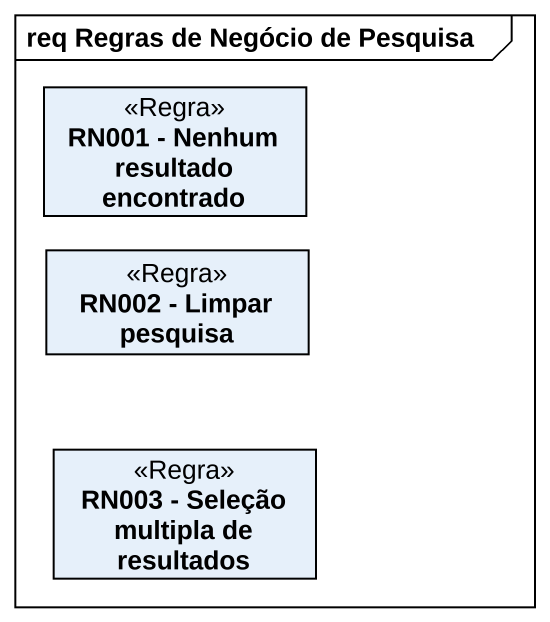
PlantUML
@startuml
mainframe req Regras de Negócio de Pesquisa
hide circle
hide empty members
class "RN001 - Nenhum resultado encontrado" as RN001_Nenhum_resultado <<Regra>>
class "RN002 - Limpar pesquisa" as RN002_Limpar_pesquisa <<Regra>>
class "RN003 - Seleção multipla de resultados" as RN003_Seleção_multipla_de <<Regra>>
@enduml
